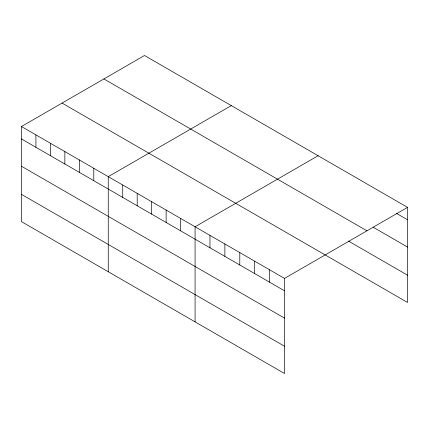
<?xml version="1.0" encoding="UTF-8"?>
<svg xmlns="http://www.w3.org/2000/svg" width="429" height="429" viewBox="0 0 429 429"><rect width="100%" height="100%" fill="white"/><g stroke="black" fill="none" stroke-linecap="round" stroke-linejoin="round"><path stroke-width="0.64" d="M21.45 126.534L284.507 278.405L284.507 373.503L21.45 221.627L21.45 126.534L144.493 55.497L407.55 207.373L407.55 302.466L62.055 103.089M231.301 105.614L108.258 176.651L108.258 271.75M318.109 155.732L195.072 226.769L195.072 321.868M284.507 278.405L407.55 207.373M396.659 213.486L407.55 219.777M373.15 227.204L407.55 247.066M103.888 78.936L366.945 230.813M348.498 241.087L407.55 275.182M21.45 138.937L284.507 290.814M21.45 166.227L284.507 318.104M21.45 194.342L284.507 346.219M269.605 269.803L269.605 282.207M254.697 261.197L254.697 273.6M239.79 252.59L239.79 264.993M224.882 243.983L224.882 256.392M209.974 235.376L209.974 247.785M180.604 218.415L180.604 230.823M166.136 210.065L166.136 222.469M151.662 201.71L151.662 214.119M137.194 193.356L137.194 205.764M122.726 185.001L122.726 197.41M93.79 168.297L93.79 180.706M79.322 159.942L79.322 172.351M64.854 151.593L64.854 163.996M50.386 143.238L50.386 155.647M35.918 134.883L35.918 147.292"/></g></svg>
